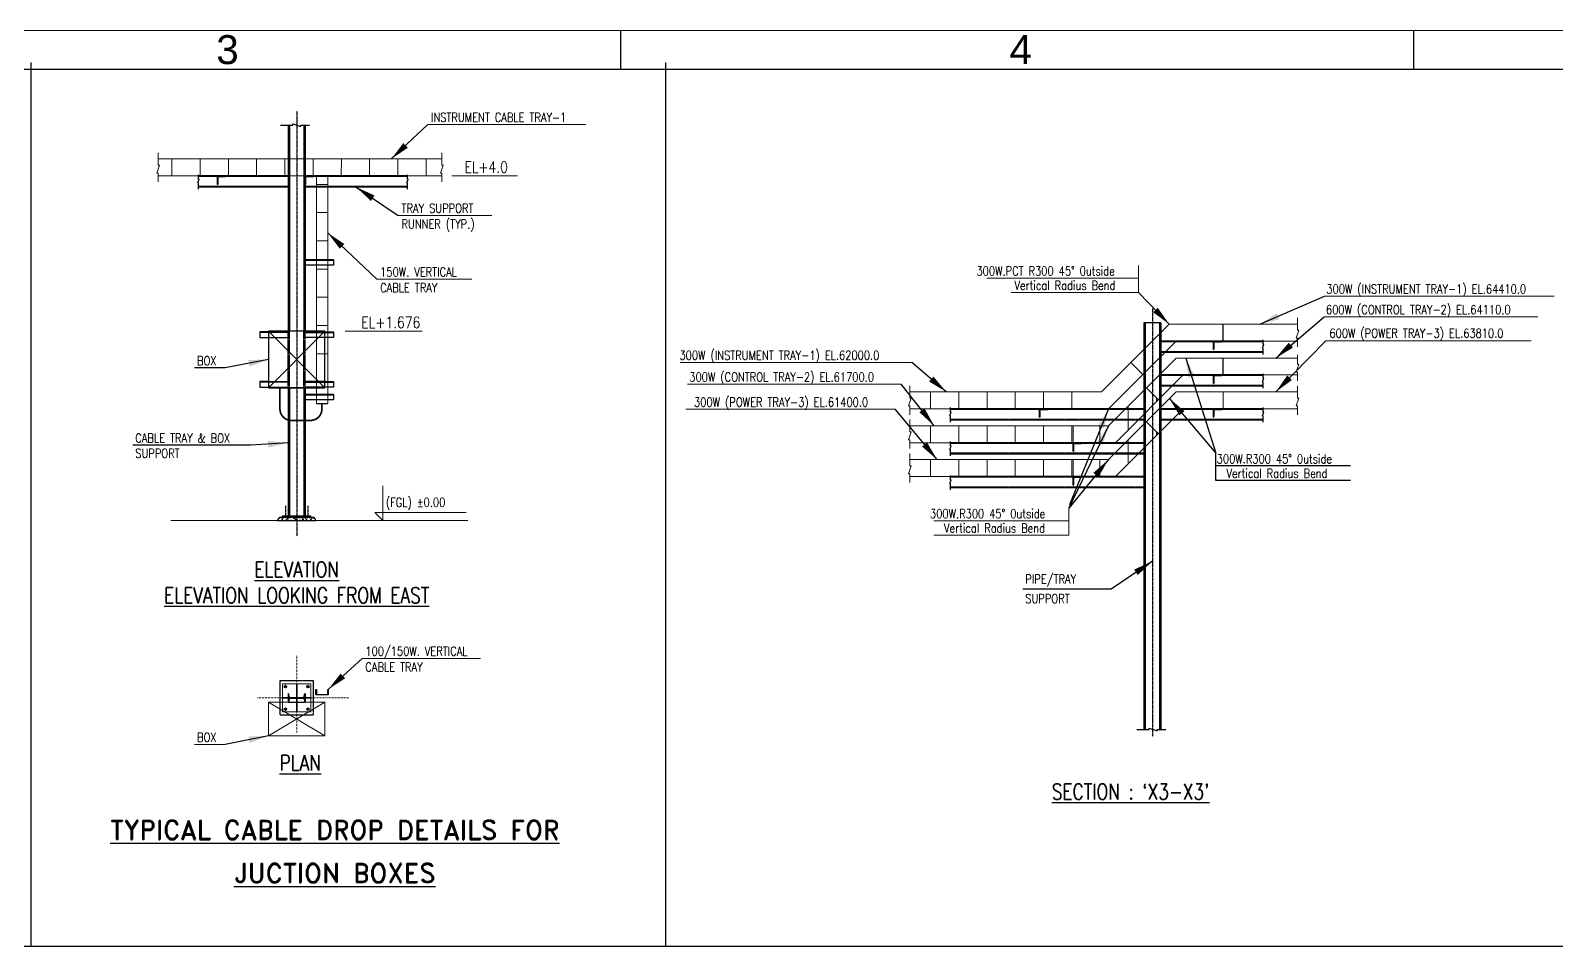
# Model space of a CAD drawing. Header units: inches. Extents: x 8618018 to 8935006, y 2431589 to 2567223.
# Drawn here: x 8833645 to 8867420, y 2511477 to 2531757 of the extents above; entities that cross this region are included whole.
import ezdxf
from ezdxf.enums import TextEntityAlignment as Align

# ---------------------------------------------------------------- set-up
doc = ezdxf.new("R2010")
doc.units = ezdxf.units.IN
doc.header["$MEASUREMENT"] = 0
for name, pattern in [('CENTER', [2, 1.25, -0.25, 0.25, -0.25]), ('CENTER2', [1.125, 0.75, -0.125, 0.125, -0.125]), ('HIDDEN', [0.375, 0.25, -0.125]), ('PHANTOM2', [1.25, 0.625, -0.125, 0.125, -0.125, 0.125, -0.125])]:
    doc.linetypes.add(name, pattern=pattern)
for name, color, linetype in [('AC Text', 7, 'Continuous'), ('BOM', 252, 'Continuous'), ('c', 252, 'CENTER2'), ('CCT', 4, 'Continuous'), ('Civil', 252, 'Continuous'), ('DRG', 252, 'Continuous'), ('LP BOX', 1, 'Continuous'), ('PS', 252, 'Continuous'), ('TRAY', 1, 'Continuous'), ('TRAY-4', 6, 'Continuous')]:
    doc.layers.add(name, color=color, linetype=linetype)
for name, color, linetype, lineweight in [('DIM', 252, 'Continuous', 13), ('ICT', 6, 'Continuous', 13), ('PCT', 2, 'Continuous', 15)]:
    doc.layers.add(name, color=color, linetype=linetype, lineweight=lineweight)
doc.styles.add('ISOCPEUR', font='isocpeur.ttf')
doc.styles.add('ROMANS', font='ROMANS.shx', dxfattribs={"width": 0.8})
doc.styles.add('RS1', font='ROMANS.shx', dxfattribs={"width": 0.8})
doc.styles.get("Standard").update_dxf_attribs({"font": 'arial.ttf'})
doc.styles.add('TIT', font='romand.shx')
doc.dimstyles.new('DIM', dxfattribs={"dimscale": 175, "dimtxt": 2.5, "dimasz": 2.5, "dimexe": 0.875, "dimexo": 0.875, "dimgap": 1, "dimtad": 1, "dimdec": 0, "dimzin": 9, "dimdsep": 46, "dimtxsty": 'ISOCPEUR', "dimblk": 'OBLIQUE', "dimcen": 0.09, "dimclrd": 256, "dimclre": 256, "dimclrt": 252, "dimadec": 0, "dimazin": 0, "dimtfac": 1, "dimtdec": 0, "dimtmove": 0, "dimatfit": 3, "dimfxl": 1, "dimtfill": 1, "dimtolj": 1, "dimtzin": 0, "dimarcsym": 0})
pattern_1 = [(90, (64795440.6, -22305788.3), (-625, 1e-13), [])]
pattern_2 = [(90, (64795440.6, -22305038.3), (-625, 1e-13), [])]

# ---------------------------------------------------------------- blocks, each defined once
blk = doc.blocks.new('A1')
at = {"layer": 'BOM', "color": 7}
blk.add_line((5.01, 588.92), (836, 588.92), dxfattribs=at)
at = {"layer": 'DIM', "color": 7}
blk.add_line((0, 594), (841, 594), dxfattribs=at)
at = {"layer": 'DRG', "color": 7}
for p, q in [((317.38, 588.97), (317.38, 593.98)), ((421.5, 588.97), (421.5, 593.98))]:
    blk.add_line(p, q, dxfattribs=at)
at = {"color": 7, "style": 'ROMANS'}
for p in [(574.46, 35.06), (574.46, 25.99)]:
    blk.add_attdef('-', text='', height=3.2, dxfattribs=at).set_placement(p, align=Align.CENTER)
blk.add_attdef('REVNO.', (623.63, 25.56), '', height=3.2, dxfattribs=at)
at = {"layer": 'AC Text', "color": 7, "style": 'ROMANS'}
for tag, p in [('DRAWN____BY', (536.24, 17.62)), ('CHECKED_____BY', (574.6, 17.8)), ('APPROVED_____BY', (613.13, 17.62))]:
    blk.add_attdef(tag, p, '', height=2, dxfattribs=at)
at = {"layer": 'DRG', "color": 7}
for s, p in [('3', (264.29, 589.59)), ('4', (368.41, 589.59))]:
    blk.add_text(s, height=3.8, dxfattribs=at).set_placement(p)
blk = doc.blocks.new('_Oblique')
at = {"color": 0, "linetype": 'ByBlock', "lineweight": -2}
blk.add_line((-0.5, -0.5), (0.5, 0.5), dxfattribs=at)
blk = doc.blocks.new('ismb150')
for p, q in [((-38, 75), (38, 75)), ((-10, 66), (-33, 69)), ((-2, -57), (-2, 57)), ((2, -57), (2, 57)), ((10, 66), (33, 69)), ((-38, -75), (38, -75)), ((-10, -66), (-33, -69)), ((10, -66), (33, -69))]:
    blk.add_line(p, q)
for centre, radius, start, end in [((-31, 75), 6.34, 177.2972, 253.1674), ((-12, 57), 9, 0, 82.86), ((12, 57), 9, 97.14, 180), ((31, 75), 6.34, 286.8326, 2.7028), ((-31, -75), 6.34, 106.8326, 182.7028), ((-12, -57), 9, 277.14, 0), ((12, -57), 9, 180, 262.86), ((31, -75), 6.34, 357.2972, 73.1674)]:
    blk.add_arc(centre, radius, start, end)
blk = doc.blocks.new('isa75x6')
for p, q in [((-75, 0), (0, 0)), ((0, 0), (0, -75)), ((-69, -6), (-12, -6)), ((-6, -12), (-6, -69))]:
    blk.add_line(p, q)
for centre, start, end in [((-69, 0), 180, 270), ((-12, -12), 0, 90), ((0, -69), 180, 270)]:
    blk.add_arc(centre, 6, start, end)

msp = doc.modelspace()

# ---------------------------------------------------------------- hatches: boundary and pattern name
at = {"layer": 'CCT', "lineweight": 0}
h = msp.add_hatch(dxfattribs=at)
h.set_pattern_fill('ANSI31', color=256, scale=5000, angle=45, style=0)
h.set_pattern_definition(pattern_2)
h.paths.add_polyline_path([(8858608.8, 2523580.8), (8858343.6, 2523845.9), (8857503.5, 2523005.8), (8856726.2, 2523005.8), (8856726.2, 2522630.8), (8857658.8, 2522630.8)])
h = msp.add_hatch(dxfattribs=at)
h.set_pattern_fill('ANSI31', color=256, scale=5000, angle=45, style=0)
h.set_pattern_definition(pattern_2)
h.paths.add_polyline_path([(8853107.2, 2523005.8), (8853107.2, 2522869.1), (8853137.1, 2522869.1), (8853077.4, 2522694.4), (8853107.2, 2522694.4), (8853107.2, 2522630.8), (8856726.2, 2522630.8), (8856726.2, 2523005.8)])
at = {"layer": 'Civil'}
h = msp.add_hatch(dxfattribs=at)
h.set_pattern_fill('AR-CONC', color=256, scale=25, style=0)
h.set_pattern_definition([(50, (53593152.69, -17309374.94), (179.31504565, -15.68803375), [18.75, -206.25]), (355, (53593152.69, -17309374.94), (-34.6878334, 188.0480334), [15, -165]), (100.4514, (53593167.63, -17309376.25), (144.6273454, 172.3598855), [15.9350475, -175.285528]), (46.1842, (53593152.69, -17309324.94), (266.8102622, -41.3797536), [28.125, -309.375]), (96.6356, (53593174.92, -17309328.39), (233.6656764, 243.5294677), [23.902572, -262.92825]), (351.1842, (53593152.7, -17309324.94), (233.6654863, 243.5296502), [22.5, -247.5]), (21, (53593177.69, -17309337.44), (149.22676303, -100.65472267), [18.75, -206.25]), (326, (53593177.69, -17309337.44), (60.828833, 181.28751126), [15, -165]), (71.4514, (53593190.12, -17309345.83), (210.05565715, 80.6326242), [15.9350475, -175.285528]), (37.5, (53593152.69, -17309374.94), (3.03996383, 83.22346346), [0, -163, 0, -167.5, 0, -165.625]), (7.5, (53593152.69, -17309374.94), (65.76738436, 98.60292797), [0, -95.5, 0, -159.25, 0, -63.125]), (327.5, (53593096.94, -17309374.94), (133.45560904, -5.63871793), [0, -62.5, 0, -195, 0, -258.75]), (317.5, (53593071.94, -17309374.94), (145.79654234, 25.02624558), [0, -81.25, 0, -129.5, 0, -183.75])])
h.paths.add_polyline_path([(8839911, 2520983.8), (8839161, 2520983.8), (8839105.4, 2520908.8), (8839966.7, 2520908.8)])
at = {"layer": 'ICT', "lineweight": 0}
h = msp.add_hatch(dxfattribs=at)
h.set_pattern_fill('ANSI31', color=6, scale=5000, angle=45, style=0)
h.set_pattern_definition([(90, (64776149.04, -22273524.24), (-625, 1e-13), [])])
h.paths.add_polyline_path([(8842748.4, 2528538.2), (8842748.4, 2528601.9), (8842718.5, 2528601.9), (8842778.3, 2528776.5), (8842748.4, 2528776.5), (8842748.4, 2528913.2), (8836468, 2528913.2), (8836468, 2528776.5), (8836497.9, 2528776.5), (8836438.1, 2528601.9), (8836468, 2528601.9), (8836468, 2528538.2)])
h = msp.add_hatch(dxfattribs=at)
h.set_pattern_fill('ANSI31', color=6, scale=5000, angle=315, style=0)
h.set_pattern_definition([(0, (64769787.36, -22273524.24), (2e-13, 625), [])])
h.paths.add_polyline_path([(8840222.8, 2528538.2), (8839972.8, 2528538.2), (8839972.8, 2523497.9), (8840222.8, 2523497.9)])
h = msp.add_hatch(dxfattribs=at)
h.set_pattern_fill('ANSI31', color=6, scale=5000, angle=45, style=0)
h.set_pattern_definition([(90, (64795440.6, -22304288.3), (-625, 1e-13), [])])
h.paths.add_polyline_path([(8853107.2, 2523755.8), (8853107.2, 2523619.1), (8853137.1, 2523619.1), (8853077.4, 2523444.4), (8853107.2, 2523444.4), (8853107.2, 2523380.8), (8856726.2, 2523380.8), (8856726.2, 2523755.8)])
at = {"layer": 'PCT', "lineweight": 0}
h = msp.add_hatch(dxfattribs=at)
h.set_pattern_fill('ANSI31', color=256, scale=5000, angle=45, style=0)
h.set_pattern_definition(pattern_1)
h.paths.add_polyline_path([(8858608.8, 2522830.8), (8858343.6, 2523095.9), (8857503.5, 2522255.8), (8856726.2, 2522255.8), (8856726.2, 2521880.8), (8857658.8, 2521880.8)])
h = msp.add_hatch(dxfattribs=at)
h.set_pattern_fill('ANSI31', color=256, scale=5000, angle=45, style=0)
h.set_pattern_definition(pattern_1)
h.paths.add_polyline_path([(8853107.2, 2522255.8), (8853107.2, 2522119.1), (8853137.1, 2522119.1), (8853077.4, 2521944.4), (8853107.2, 2521944.4), (8853107.2, 2521880.8), (8856726.2, 2521880.8), (8856726.2, 2522255.8)])

# ---------------------------------------------------------------- linework, layer by layer
for p, q in [((8833652.7, 2531048.4), (8833652.7, 2511476.7)), ((8847699.1, 2531048.4), (8847699.1, 2511476.7)), ((8839178.2, 2529658.8), (8839451.7, 2529658.8)), ((8839349.3, 2529658.8), (8839349.3, 2525098.8)), ((8839379, 2529658.8), (8839379, 2525098.8)), ((8839451.7, 2529658.8), (8839451.7, 2529688.6)), ((8839451.7, 2529688.6), (8839626.3, 2529628.9)), ((8839626.3, 2529628.9), (8839626.3, 2529658.8)), ((8839626.3, 2529658.8), (8839819.2, 2529658.8)), ((8839693.1, 2529658.8), (8839693.1, 2525098.8)), ((8839722.8, 2529658.8), (8839722.8, 2525098.8)), ((8837350.4, 2528381.7), (8837380.3, 2528469)), ((8837365.4, 2528469), (8837365.4, 2528565.5)), ((8839349.3, 2528538.2), (8837365.4, 2528538.2)), ((8839349.3, 2528523.2), (8837365.4, 2528523.2)), ((8837380.3, 2528469), (8837365.4, 2528469)), ((8841990, 2528538.2), (8839722.8, 2528538.2)), ((8841990, 2528523.2), (8839722.8, 2528523.2)), ((8841975, 2528381.3), (8842004.9, 2528468.6)), ((8841990, 2528468.6), (8841990, 2528565.1)), ((8842004.9, 2528468.6), (8841990, 2528468.6)), ((8837365.4, 2528381.7), (8837350.4, 2528381.7)), ((8837365.4, 2528245), (8837365.4, 2528381.7)), ((8839349.3, 2528303.2), (8837365.4, 2528303.2)), ((8839349.3, 2528288.2), (8837365.4, 2528288.2)), ((8841990, 2528303.2), (8839722.8, 2528303.2)), ((8841990, 2528288.2), (8839722.8, 2528288.2)), ((8841990, 2528381.3), (8841975, 2528381.3)), ((8841990, 2528244.6), (8841990, 2528381.3)), ((8839722.8, 2526690.5), (8840348.5, 2526690.5)), ((8839722.8, 2526675.5), (8840348.5, 2526675.5)), ((8840348.5, 2526565.5), (8839722.8, 2526565.5)), ((8840348.5, 2526690.5), (8840348.5, 2526565.5)), ((8838723.5, 2525083.8), (8838723.5, 2524958.8)), ((8838911, 2525083.8), (8838723.5, 2525083.8)), ((8840161, 2525083.8), (8840348.5, 2525083.8)), ((8840348.5, 2525083.8), (8840348.5, 2524958.8)), ((8858289.5, 2525287), (8858289.5, 2516284.2)), ((8858663, 2525287), (8858289.5, 2525287)), ((8858319.2, 2525287), (8858319.2, 2516284.2)), ((8858633.3, 2525287), (8858633.3, 2516284.2)), ((8858663, 2525287), (8858663, 2516284.2)), ((8838723.5, 2524958.8), (8838911, 2524958.8)), ((8840348.5, 2524958.8), (8840161, 2524958.8)), ((8860930.2, 2524880.8), (8858663, 2524880.8)), ((8860930.2, 2524865.8), (8858663, 2524865.8)), ((8860930.2, 2524880.8), (8859003.5, 2524880.8)), ((8860915.2, 2524723.8), (8860945.1, 2524811.1)), ((8860930.2, 2524723.8), (8860915.2, 2524723.8)), ((8860930.2, 2524811.1), (8860930.2, 2524907.6)), ((8860945.1, 2524811.1), (8860930.2, 2524811.1)), ((8860930.2, 2524587.1), (8860930.2, 2524723.8)), ((8860930.2, 2524645.8), (8858663, 2524645.8)), ((8860930.2, 2524630.8), (8858663, 2524630.8)), ((8860930.2, 2524130.8), (8858663, 2524130.8)), ((8860930.2, 2524115.8), (8858663, 2524115.8)), ((8860930.2, 2524130.8), (8859158.8, 2524130.8)), ((8860915.2, 2523973.8), (8860945.1, 2524061.1)), ((8860930.2, 2524061.1), (8860930.2, 2524157.6)), ((8860945.1, 2524061.1), (8860930.2, 2524061.1)), ((8838911, 2523988.8), (8838723.5, 2523988.8)), ((8838723.5, 2523988.8), (8838723.5, 2523863.8)), ((8838723.5, 2523863.8), (8838911, 2523863.8)), ((8839349.3, 2523848.8), (8839349.3, 2521008.8)), ((8839379, 2523848.8), (8839379, 2521008.8)), ((8839693.1, 2523848.8), (8839693.1, 2521008.8)), ((8839722.8, 2523848.8), (8839722.8, 2521008.8)), ((8839722.8, 2523704.5), (8840348.5, 2523704.5)), ((8840161, 2523988.8), (8840348.5, 2523988.8)), ((8840348.5, 2523863.8), (8840161, 2523863.8)), ((8840348.5, 2523988.8), (8840348.5, 2523863.8)), ((8840348.5, 2523704.5), (8840348.5, 2523579.5)), ((8860930.2, 2523895.8), (8858663, 2523895.8)), ((8860930.2, 2523880.8), (8858663, 2523880.8)), ((8860930.2, 2523973.8), (8860915.2, 2523973.8)), ((8860930.2, 2523837.1), (8860930.2, 2523973.8)), ((8839722.8, 2523689.5), (8840348.5, 2523689.5)), ((8840348.5, 2523579.5), (8839722.8, 2523579.5)), ((8854004.6, 2523311.6), (8854004.6, 2523408)), ((8858289.5, 2523380.8), (8854004.6, 2523380.8)), ((8860930.2, 2523380.8), (8858663, 2523380.8)), ((8860930.2, 2523365.8), (8858663, 2523365.8)), ((8860930.2, 2523380.8), (8859158.8, 2523380.8)), ((8860930.2, 2523311.1), (8860930.2, 2523407.6)), ((8853989.7, 2523224.2), (8854019.5, 2523311.6)), ((8854004.6, 2523224.2), (8853989.7, 2523224.2)), ((8854019.5, 2523311.6), (8854004.6, 2523311.6)), ((8854004.6, 2523087.5), (8854004.6, 2523224.2)), ((8858289.5, 2523130.8), (8854004.6, 2523130.8)), ((8860930.2, 2523145.8), (8858663, 2523145.8)), ((8860930.2, 2523130.8), (8858663, 2523130.8)), ((8860915.2, 2523223.8), (8860945.1, 2523311.1)), ((8860930.2, 2523223.8), (8860915.2, 2523223.8)), ((8860945.1, 2523311.1), (8860930.2, 2523311.1)), ((8860930.2, 2523087.1), (8860930.2, 2523223.8)), ((8853989.7, 2522474.2), (8854019.5, 2522561.6)), ((8854004.6, 2522474.2), (8853989.7, 2522474.2)), ((8854004.6, 2522561.6), (8854004.6, 2522658)), ((8858289.5, 2522630.8), (8854004.6, 2522630.8)), ((8854019.5, 2522561.6), (8854004.6, 2522561.6)), ((8854004.6, 2522337.5), (8854004.6, 2522474.2)), ((8858289.5, 2522380.8), (8854004.6, 2522380.8)), ((8853989.7, 2521724.2), (8854019.5, 2521811.6)), ((8854004.6, 2521724.2), (8853989.7, 2521724.2)), ((8854004.6, 2521811.6), (8854004.6, 2521908)), ((8858289.5, 2521880.8), (8854004.6, 2521880.8)), ((8854019.5, 2521811.6), (8854004.6, 2521811.6)), ((8854004.6, 2521587.5), (8854004.6, 2521724.2)), ((8858289.5, 2521630.8), (8854004.6, 2521630.8)), ((8858132.7, 2516284.2), (8858406.1, 2516284.2)), ((8858406.1, 2516284.2), (8858406.1, 2516314)), ((8858406.1, 2516314), (8858580.8, 2516254.3)), ((8858580.8, 2516254.3), (8858580.8, 2516284.2)), ((8858580.8, 2516284.2), (8858773.7, 2516284.2)), ((8934161.6, 2511476.7), (8793889.1, 2511476.7))]:
    msp.add_line(p, q)
at = {"linetype": 'CENTER'}
for p, q in [((8839536, 2529977.3), (8839536, 2520563.2)), ((8858476.2, 2525605.6), (8858476.2, 2516129.3)), ((8839286.4, 2521231.9), (8839286.4, 2520953.9)), ((8839785.6, 2521231.9), (8839785.6, 2520953.9))]:
    msp.add_line(p, q, dxfattribs=at)
at = {"linetype": 'HIDDEN'}
for p, q in [((8837786, 2528349.7), (8837786, 2528537.2)), ((8837786, 2528537.2), (8837973.5, 2528537.2)), ((8837801, 2528364.7), (8837801, 2528507.2)), ((8837816, 2528522.2), (8837958.5, 2528522.2)), ((8839722.8, 2528350.7), (8839722.8, 2528538.2)), ((8839722.8, 2528538.2), (8839910.3, 2528538.2)), ((8839737.8, 2528365.7), (8839737.8, 2528508.2)), ((8839752.8, 2528523.2), (8839895.3, 2528523.2)), ((8839349.3, 2525068.8), (8838723.5, 2525068.8)), ((8838911, 2525083.8), (8839349.3, 2525083.8)), ((8839349.3, 2523863.8), (8839349.3, 2525098.8)), ((8839379, 2523863.8), (8839379, 2525098.8)), ((8839693.1, 2523863.8), (8839693.1, 2525098.8)), ((8839722.8, 2523863.8), (8839722.8, 2525098.8)), ((8840161, 2525083.8), (8839722.8, 2525083.8)), ((8839722.8, 2525068.8), (8840348.5, 2525068.8)), ((8838911, 2524958.8), (8839349.3, 2524958.8)), ((8840161, 2524958.8), (8839722.8, 2524958.8)), ((8859829.2, 2524693.3), (8859829.2, 2524880.8)), ((8859829.2, 2524880.8), (8860016.7, 2524880.8)), ((8859844.2, 2524708.3), (8859844.2, 2524850.8)), ((8859859.2, 2524865.8), (8860001.7, 2524865.8)), ((8859829.2, 2524130.8), (8860016.7, 2524130.8)), ((8859829.2, 2523943.3), (8859829.2, 2524130.8)), ((8859844.2, 2523958.3), (8859844.2, 2524100.8)), ((8859859.2, 2524115.8), (8860001.7, 2524115.8)), ((8839349.3, 2523973.8), (8838723.5, 2523973.8)), ((8838911, 2523988.8), (8839349.3, 2523988.8)), ((8838911, 2523863.8), (8839349.3, 2523863.8)), ((8840161, 2523988.8), (8839722.8, 2523988.8)), ((8839722.8, 2523973.8), (8840348.5, 2523973.8)), ((8840161, 2523863.8), (8839722.8, 2523863.8)), ((8858289.5, 2523365.8), (8854004.6, 2523365.8)), ((8859829.2, 2523380.8), (8860016.7, 2523380.8)), ((8859829.2, 2523193.3), (8859829.2, 2523380.8)), ((8859859.2, 2523365.8), (8860001.7, 2523365.8)), ((8858289.5, 2523145.8), (8854004.6, 2523145.8)), ((8859844.2, 2523208.3), (8859844.2, 2523350.8)), ((8858289.5, 2522615.8), (8854004.6, 2522615.8)), ((8858289.5, 2522395.8), (8854004.6, 2522395.8)), ((8858289.5, 2521865.8), (8854004.6, 2521865.8)), ((8858289.5, 2521645.8), (8854004.6, 2521645.8))]:
    msp.add_line(p, q, dxfattribs=at)
for centre, start, end in [((8837816, 2528507.2), 90, 180), ((8837958.5, 2528537.2), 270, 0), ((8839752.8, 2528508.2), 90, 180), ((8839895.3, 2528538.2), 270, 0), ((8837786, 2528364.7), 270, 0), ((8839722.8, 2528365.7), 270, 0), ((8859859.2, 2524850.8), 90, 180), ((8860001.7, 2524880.8), 270, 0), ((8859829.2, 2524708.3), 270, 0), ((8859859.2, 2524100.8), 90, 180), ((8860001.7, 2524130.8), 270, 0), ((8859829.2, 2523958.3), 270, 0), ((8859859.2, 2523350.8), 90, 180), ((8860001.7, 2523380.8), 270, 0), ((8859829.2, 2523208.3), 270, 0)]:
    msp.add_arc(centre, 15, start, end, dxfattribs=at)
at = {"layer": 'c', "lineweight": 0, "ltscale": 0.1}
for p, q in [((8839536, 2516216.7), (8839536, 2517930.3)), ((8838672.4, 2516981.7), (8840689.4, 2516981.7))]:
    msp.add_line(p, q, dxfattribs=at)
at = {"layer": 'CCT', "lineweight": 0}
for p, q in [((8862278.9, 2525419.9), (8867008, 2525419.9)), ((8857503.5, 2523005.8), (8859003.5, 2524505.8)), ((8861688.6, 2524505.8), (8859003.5, 2524505.8)), ((8861688.6, 2524369.1), (8861688.6, 2524573.5)), ((8857658.8, 2522630.8), (8859158.8, 2524130.8)), ((8861688.6, 2524130.8), (8859158.8, 2524130.8)), ((8861718.5, 2524369.1), (8861658.7, 2524194.4)), ((8861658.7, 2524194.4), (8861688.6, 2524194.4)), ((8861688.6, 2524369.1), (8861718.5, 2524369.1)), ((8861688.6, 2524194.4), (8861688.6, 2524001.5)), ((8848187.7, 2523927.3), (8852916.7, 2523927.3)), ((8858343.6, 2523845.9), (8858608.8, 2523580.8)), ((8853107.2, 2523142.5), (8853107.2, 2522869.1)), ((8853137.1, 2522869.1), (8853077.4, 2522694.4)), ((8853077.4, 2522694.4), (8853107.2, 2522694.4)), ((8857503.5, 2523005.8), (8853107.2, 2523005.8)), ((8853107.2, 2522869.1), (8853137.1, 2522869.1)), ((8853107.2, 2522694.4), (8853107.2, 2522501.5)), ((8856726.2, 2523005.8), (8856726.2, 2522630.8)), ((8857658.8, 2522630.8), (8853107.2, 2522630.8))]:
    msp.add_line(p, q, dxfattribs=at)
at = {"layer": 'CCT'}
for p, q in [((8859877.3, 2521794.4), (8859877.3, 2522396.6)), ((8862862.7, 2522115.5), (8859877.3, 2522115.5)), ((8862862.7, 2521794.4), (8859877.3, 2521794.4))]:
    msp.add_line(p, q, dxfattribs=at)
at = {"layer": 'Civil', "linetype": 'PHANTOM2'}
for p, q in [((8839161, 2520983.8), (8839105.4, 2520908.8)), ((8839105.4, 2520908.8), (8839966.7, 2520908.8)), ((8839161, 2520983.8), (8839911, 2520983.8)), ((8839911, 2520983.8), (8839966.7, 2520908.8))]:
    msp.add_line(p, q, dxfattribs=at)
msp.add_lwpolyline([(8839161, 2516606.7), (8839911, 2516606.7), (8839911, 2517356.7), (8839161, 2517356.7)], close=True, dxfattribs=at)
at = {"layer": 'ICT', "color": 6, "lineweight": 0}
for p, q in [((8845936.7, 2529674.9), (8842435.6, 2529674.9)), ((8836497.9, 2528776.5), (8836438.1, 2528601.9)), ((8836468, 2529050), (8836468, 2528776.5)), ((8842748.4, 2528913.2), (8836468, 2528913.2)), ((8836468, 2528776.5), (8836497.9, 2528776.5)), ((8842778.3, 2528776.5), (8842718.5, 2528601.9)), ((8842748.4, 2529050), (8842748.4, 2528776.5)), ((8842748.4, 2528776.5), (8842778.3, 2528776.5)), ((8836438.1, 2528601.9), (8836468, 2528601.9)), ((8836468, 2528601.9), (8836468, 2528409)), ((8842748.4, 2528538.2), (8836468, 2528538.2)), ((8839972.8, 2523497.9), (8839972.8, 2528538.2)), ((8840222.8, 2523497.9), (8840222.8, 2528538.2)), ((8842718.5, 2528601.9), (8842748.4, 2528601.9)), ((8842748.4, 2528601.9), (8842748.4, 2528409)), ((8842973.6, 2528538.2), (8844423, 2528538.2)), ((8843856.7, 2527664.1), (8841784.1, 2527664.1)), ((8843415.7, 2526253.4), (8841310.9, 2526253.4)), ((8862287.6, 2525875.6), (8867367.6, 2525875.6)), ((8861688.6, 2525392.5), (8861688.6, 2525119.1)), ((8840609.3, 2525098.8), (8842312.9, 2525098.8)), ((8857348.1, 2523755.8), (8858848.1, 2525255.8)), ((8861688.6, 2525255.8), (8858848.1, 2525255.8)), ((8861718.5, 2525119.1), (8861658.7, 2524944.4)), ((8861688.6, 2525119.1), (8861718.5, 2525119.1)), ((8857503.5, 2523380.8), (8859003.5, 2524880.8)), ((8861688.6, 2524880.8), (8859003.5, 2524880.8)), ((8861658.7, 2524944.4), (8861688.6, 2524944.4)), ((8861688.6, 2524944.4), (8861688.6, 2524751.5)), ((8848020.7, 2524409.4), (8853155, 2524409.4)), ((8858000.8, 2524408.4), (8858266, 2524143.3)), ((8853107.2, 2523892.5), (8853107.2, 2523619.1)), ((8857348.1, 2523755.8), (8853107.2, 2523755.8)), ((8853137.1, 2523619.1), (8853077.4, 2523444.4)), ((8853077.4, 2523444.4), (8853107.2, 2523444.4)), ((8853107.2, 2523619.1), (8853137.1, 2523619.1)), ((8853107.2, 2523444.4), (8853107.2, 2523251.5)), ((8857503.5, 2523380.8), (8853107.2, 2523380.8)), ((8856726.2, 2522255.8), (8856726.2, 2521880.8)), ((8841443.8, 2520908.8), (8841443.8, 2521674)), ((8841443.8, 2520908.8), (8841267, 2521085.5)), ((8841267, 2521085.5), (8843290.2, 2521085.5)), ((8836750.7, 2520908.8), (8843322.9, 2520908.8)), ((8843603.8, 2517856.8), (8840983.5, 2517856.8)), ((8840161, 2516138), (8838911, 2516888)), ((8838911, 2516138), (8840161, 2516888)), ((8837953.9, 2515950.4), (8837275.1, 2515950.4))]:
    msp.add_line(p, q, dxfattribs=at)
at = {"layer": 'ICT'}
for p, q in [((8856623.8, 2520581), (8856623.8, 2521183.2)), ((8853638.4, 2520902.2), (8856623.8, 2520902.2)), ((8853638.4, 2520581), (8856623.8, 2520581))]:
    msp.add_line(p, q, dxfattribs=at)
at = {"layer": 'ICT', "color": 6, "lineweight": 0}
msp.add_lwpolyline([(8838911, 2516888), (8840161, 2516888), (8840161, 2516138), (8838911, 2516138)], close=True, dxfattribs=at)
at = {"layer": 'LP BOX'}
msp.add_line((8839348.5, 2516888), (8839723.5, 2516888), dxfattribs=at)
at = {"layer": 'LP BOX', "const_width": 1.25}
msp.add_lwpolyline([(8839535.4, 2516888, -1), (8839536.6, 2516888, -1)], format="xyb", close=True, dxfattribs=at)
at = {"layer": 'PCT'}
for p, q in [((8858169.8, 2525954.8), (8858169.8, 2526557)), ((8858169.8, 2526275.9), (8854809.4, 2526275.9)), ((8858169.8, 2525954.8), (8855350, 2525954.8))]:
    msp.add_line(p, q, dxfattribs=at)
at = {"layer": 'PCT', "lineweight": 0}
for p, q in [((8862313.6, 2524890), (8866858.1, 2524890)), ((8857503.5, 2522255.8), (8859003.5, 2523755.8)), ((8861688.6, 2523755.8), (8859003.5, 2523755.8)), ((8860043.6, 2523380.8), (8860043.6, 2523755.8)), ((8861688.6, 2523892.5), (8861688.6, 2523619.1)), ((8848149.3, 2523370.3), (8852783.4, 2523370.3)), ((8857658.8, 2521880.8), (8859158.8, 2523380.8)), ((8861688.6, 2523380.8), (8859158.8, 2523380.8)), ((8861718.5, 2523619.1), (8861658.7, 2523444.4)), ((8861658.7, 2523444.4), (8861688.6, 2523444.4)), ((8861688.6, 2523619.1), (8861718.5, 2523619.1)), ((8861688.6, 2523444.4), (8861688.6, 2523251.5)), ((8858343.6, 2523095.9), (8858608.8, 2522830.8)), ((8853107.2, 2522392.5), (8853107.2, 2522119.1)), ((8853137.1, 2522119.1), (8853077.4, 2521944.4)), ((8857503.5, 2522255.8), (8853107.2, 2522255.8)), ((8853107.2, 2522119.1), (8853137.1, 2522119.1)), ((8853077.4, 2521944.4), (8853107.2, 2521944.4)), ((8853107.2, 2521944.4), (8853107.2, 2521751.5)), ((8857658.8, 2521880.8), (8853107.2, 2521880.8))]:
    msp.add_line(p, q, dxfattribs=at)
at = {"layer": 'PS', "lineweight": 0}
for p, q in [((8839249.5, 2517231.7), (8839322.5, 2517231.7)), ((8839286, 2517195.2), (8839286, 2517268.2)), ((8839822.5, 2517231.7), (8839749.5, 2517231.7)), ((8839786, 2517195.2), (8839786, 2517268.2)), ((8839249.5, 2516731.7), (8839322.5, 2516731.7)), ((8839286, 2516768.2), (8839286, 2516695.2)), ((8839822.5, 2516731.7), (8839749.5, 2516731.7)), ((8839786, 2516768.2), (8839786, 2516695.2))]:
    msp.add_line(p, q, dxfattribs=at)
for points in [[(8839848.5, 2517294.2), (8839848.5, 2516669.2), (8839223.5, 2516669.2), (8839223.5, 2517294.2)], [(8839543.5, 2517294.2), (8839543.5, 2516988), (8839528.5, 2516988), (8839528.5, 2517294.2)], [(8839348.5, 2516989.2), (8839223.5, 2516989.2), (8839223.5, 2516974.2), (8839348.5, 2516974.2)], [(8839543.5, 2516975.5), (8839543.5, 2516669.2), (8839528.5, 2516669.2), (8839528.5, 2516975.5)], [(8839723.5, 2516989.2), (8839848.5, 2516989.2), (8839848.5, 2516974.2), (8839723.5, 2516974.2)]]:
    msp.add_lwpolyline(points, close=True, dxfattribs=at)
at = {"layer": 'PS'}
for centre in [(8839286, 2517231.7), (8839786, 2517231.7), (8839286, 2516731.7), (8839786, 2516731.7)]:
    msp.add_circle(centre, 25, dxfattribs=at)
at = {"layer": 'TRAY'}
for p, q in [((8840161, 2525098.8), (8838911, 2523848.8)), ((8838911, 2525098.8), (8840161, 2523848.8)), ((8838911, 2525098.8), (8838911, 2523848.8)), ((8840161, 2525098.8), (8838911, 2525098.8)), ((8840161, 2523848.8), (8840161, 2525098.8)), ((8860043.6, 2524880.8), (8860043.6, 2525255.8)), ((8860043.6, 2524130.8), (8860043.6, 2524505.8)), ((8860043.6, 2524130.8), (8860043.6, 2524505.8)), ((8837953.9, 2524286.2), (8837275.1, 2524286.2)), ((8840161, 2523848.8), (8838911, 2523848.8)), ((8838911, 2523848.8), (8840161, 2523848.8)), ((8839972.8, 2523497.9), (8840222.8, 2523497.9)), ((8838518.7, 2522573.9), (8835908.9, 2522573.9)), ((8839223.5, 2520983.8), (8839223.5, 2521008.8)), ((8839223.5, 2521008.8), (8839848.5, 2521008.8)), ((8839848.5, 2520983.8), (8839848.5, 2521008.8)), ((8857561.6, 2519390.2), (8855608.3, 2519390.2))]:
    msp.add_line(p, q, dxfattribs=at)
at = {"layer": 'TRAY', "const_width": 37.5}
msp.add_lwpolyline([(8839166.4, 2523848.8), (8839166.4, 2523374.3, 0.4142136), (8839416.4, 2523124.3), (8839843.7, 2523124.3, 0.4142136), (8840093.7, 2523374.3), (8840093.7, 2523497.9)], format="xyb", dxfattribs=at)
at = {"layer": 'TRAY-4'}
msp.add_lwpolyline([(8839960.3, 2517170.2), (8839972.8, 2517170.2), (8839972.8, 2517057.7), (8840222.8, 2517057.7), (8840222.8, 2517170.2), (8840235.3, 2517170.2), (8840235.3, 2517045.2), (8839960.3, 2517045.2), (8839960.3, 2517170.2), (8839972.8, 2517170.2)], dxfattribs=at)

# ---------------------------------------------------------------- block references
at = {"color": 2, "xscale": 168.627375, "yscale": 168.627375, "zscale": 168.627375}
msp.add_blockref('A1', (8793189.5, 2431592.8), dxfattribs=at)
at = {"xscale": 2.5, "yscale": 2.5, "zscale": 2.5, "rotation": 90}
for p in [(8855976.2, 2523379.7), (8856726.2, 2522629.7), (8856726.2, 2521879.7)]:
    msp.add_blockref('isa75x6', p, dxfattribs=at)
at = {"layer": 'PS', "lineweight": 0, "xscale": 2.5, "yscale": 2.5, "zscale": 2.5, "rotation": 270}
msp.add_blockref('ismb150', (8839536, 2516981.7), dxfattribs=at)

# ---------------------------------------------------------------- texts
at = {"color": 3, "style": 'RS1', "width": 0.8}
for s, p in [('%%UELEVATION', (8839536, 2519823.4)), ('%%UELEVATION LOOKING FROM EAST', (8839536, 2519251.2))]:
    msp.add_text(s, height=343.75, dxfattribs=at).set_placement(p, align=Align.MIDDLE_CENTER)
for s, p in [('%%UPLAN', (8839157.1, 2515370.5)), ("%%USECTION : `X3-X3'", (8856250.2, 2514733.1, 34))]:
    msp.add_text(s, height=343.75, dxfattribs=at).set_placement(p)
at = {"color": 3, "style": 'TIT'}
for s, p in [('%%UTYPICAL CABLE DROP DETAILS FOR', (8840377.8, 2514058.5)), ('%%UJUCTION BOXES', (8840377.8, 2513101.5))]:
    msp.add_text(s, height=421.875, dxfattribs=at).set_placement(p, align=Align.MIDDLE_CENTER)
at = {"layer": 'CCT', "lineweight": 0, "style": 'RS1', "width": 0.8}
for s, p in [('600W (CONTROL TRAY-2) EL.64110.0', (8862318.2, 2525478.2)), ('300W (CONTROL TRAY-2) EL.61700.0', (8848226.9, 2523985.6))]:
    msp.add_text(s, height=200, dxfattribs=at).set_placement(p)
at = {"layer": 'CCT', "style": 'RS1', "width": 0.8}
for s, p in [('300W.R300 45%%d 0utside', (8859899.8, 2522173.5)), ('Vertical Radius Bend', (8860115.5, 2521852.7))]:
    msp.add_text(s, height=200, dxfattribs=at).set_placement(p)
at = {"layer": 'ICT', "color": 6, "lineweight": 0, "style": 'RS1', "width": 0.8}
for s, p in [('INSTRUMENT CABLE TRAY-1', (8842508.1, 2529733.2)), ('TRAY SUPPORT', (8841856.6, 2527722.4)), ('RUNNER (TYP.)', (8841856.6, 2527373.3)), ('150W. VERTICAL', (8841383.4, 2526311.7)), ('CABLE TRAY', (8841383.4, 2525961.4)), ('300W (INSTRUMENT TRAY-1) EL.64410.0', (8862326.8, 2525933.9)), ('300W (INSTRUMENT TRAY-1) EL.62000.0', (8848008.8, 2524467.7)), (' (FGL) ±0.00', (8841399.9, 2521211.3)), ('100/150W. VERTICAL', (8841056, 2517915.1)), ('CABLE TRAY', (8841056, 2517564.8)), ('BOX', (8837331.3, 2516008.4))]:
    msp.add_text(s, height=200, dxfattribs=at).set_placement(p)
for s, p in [('EL+4.0', (8843730.5, 2528734)), ('EL+1.676', (8841620.4, 2525294.5))]:
    msp.add_text(s, height=250, dxfattribs=at).set_placement(p, align=Align.MIDDLE_CENTER)
at = {"layer": 'ICT', "style": 'RS1', "width": 0.8}
for s, p in [('300W.R300 45%%d 0utside', (8853553.6, 2520960.1)), ('Vertical Radius Bend', (8853863.8, 2520639.3))]:
    msp.add_text(s, height=200, dxfattribs=at).set_placement(p)
at = {"layer": 'PCT', "style": 'RS1', "width": 0.8}
for s, p in [('300W.PCT R300 45%%D 0utside', (8854583.2, 2526333.9)), ('Vertical Radius Bend', (8855422.5, 2526013.1))]:
    msp.add_text(s, height=200, dxfattribs=at).set_placement(p)
at = {"layer": 'PCT', "lineweight": 0, "style": 'RS1', "width": 0.8}
for s, p in [('600W (POWER TRAY-3) EL.63810.0', (8862394.4, 2524955.3)), ('300W (POWER TRAY-3) EL.61400.0', (8848330.9, 2523428.6))]:
    msp.add_text(s, height=200, dxfattribs=at).set_placement(p)
at = {"layer": 'TRAY', "style": 'RS1', "width": 0.8}
for s, p in [('BOX', (8837331.3, 2524344.2)), ('CABLE TRAY & BOX ', (8835965, 2522631.9)), ('SUPPORT', (8835965, 2522295.8)), ('PIPE/TRAY', (8855664.4, 2519511)), ('SUPPORT', (8855664.4, 2519079))]:
    msp.add_text(s, height=200, dxfattribs=at).set_placement(p)

# ---------------------------------------------------------------- leaders
at = {"layer": 'CCT', "lineweight": 0}
for points in [[(8861207.5, 2524505.8), (8862278.9, 2525419.9)], [(8853646.3, 2523005.8), (8852916.7, 2523927.3)]]:
    msp.add_leader(points, dimstyle='DIM', override={"dimgap": 0.8, "dimtad": 0}, dxfattribs=at)
at = {"layer": 'CCT'}
for points in [[(8859213.2, 2524505.8), (8859877.3, 2522396.6)], [(8858847.5, 2523617.4), (8859877.3, 2522396.6)]]:
    msp.add_leader(points, dimstyle='DIM', override={"dimgap": 0.8, "dimtad": 0}, dxfattribs=at)
at = {"layer": 'ICT', "color": 6, "lineweight": 0}
for points in [[(8841629.5, 2528913.2), (8842435.6, 2529674.9)], [(8840856.4, 2528288.2), (8841784.1, 2527664.1)], [(8840222.8, 2527276.9), (8841310.9, 2526253.4)], [(8860854.5, 2525255.8), (8862287.6, 2525875.6)], [(8853914.3, 2523755.8), (8853155, 2524409.4)], [(8840235.3, 2517170.2), (8840983.5, 2517856.8)], [(8838911, 2516138), (8837953.9, 2515950.4)]]:
    msp.add_leader(points, dimstyle='DIM', override={"dimgap": 0.8, "dimtad": 0}, dxfattribs=at)
at = {"layer": 'ICT'}
for points in [[(8857503.5, 2523380.8), (8856643.1, 2521254.7)], [(8857503.5, 2523005.8), (8856623.8, 2521183.2)], [(8857503.5, 2522255.8), (8856623.8, 2521183.2)]]:
    msp.add_leader(points, dimstyle='DIM', override={"dimgap": 0.8, "dimtad": 0}, dxfattribs=at)
at = {"layer": 'PCT'}
msp.add_leader([(8858848.1, 2525255.8), (8858169.8, 2525954.8)], dimstyle='DIM', override={"dimgap": 0.8, "dimtad": 0}, dxfattribs=at)
at = {"layer": 'PCT', "lineweight": 0}
for points in [[(8861207.5, 2523755.8), (8862313.6, 2524890)], [(8853712.9, 2522255.8), (8852783.4, 2523370.3)]]:
    msp.add_leader(points, dimstyle='DIM', override={"dimgap": 0.8, "dimtad": 0}, dxfattribs=at)
at = {"layer": 'TRAY'}
for points in [[(8838911, 2524473.8), (8837953.9, 2524286.2)], [(8839342.1, 2522624.9), (8838518.7, 2522573.9)], [(8858476.2, 2520006.4), (8857561.6, 2519390.2)]]:
    msp.add_leader(points, dimstyle='DIM', override={"dimgap": 0.8, "dimtad": 0}, dxfattribs=at)

doc.saveas('drawing.dxf')
